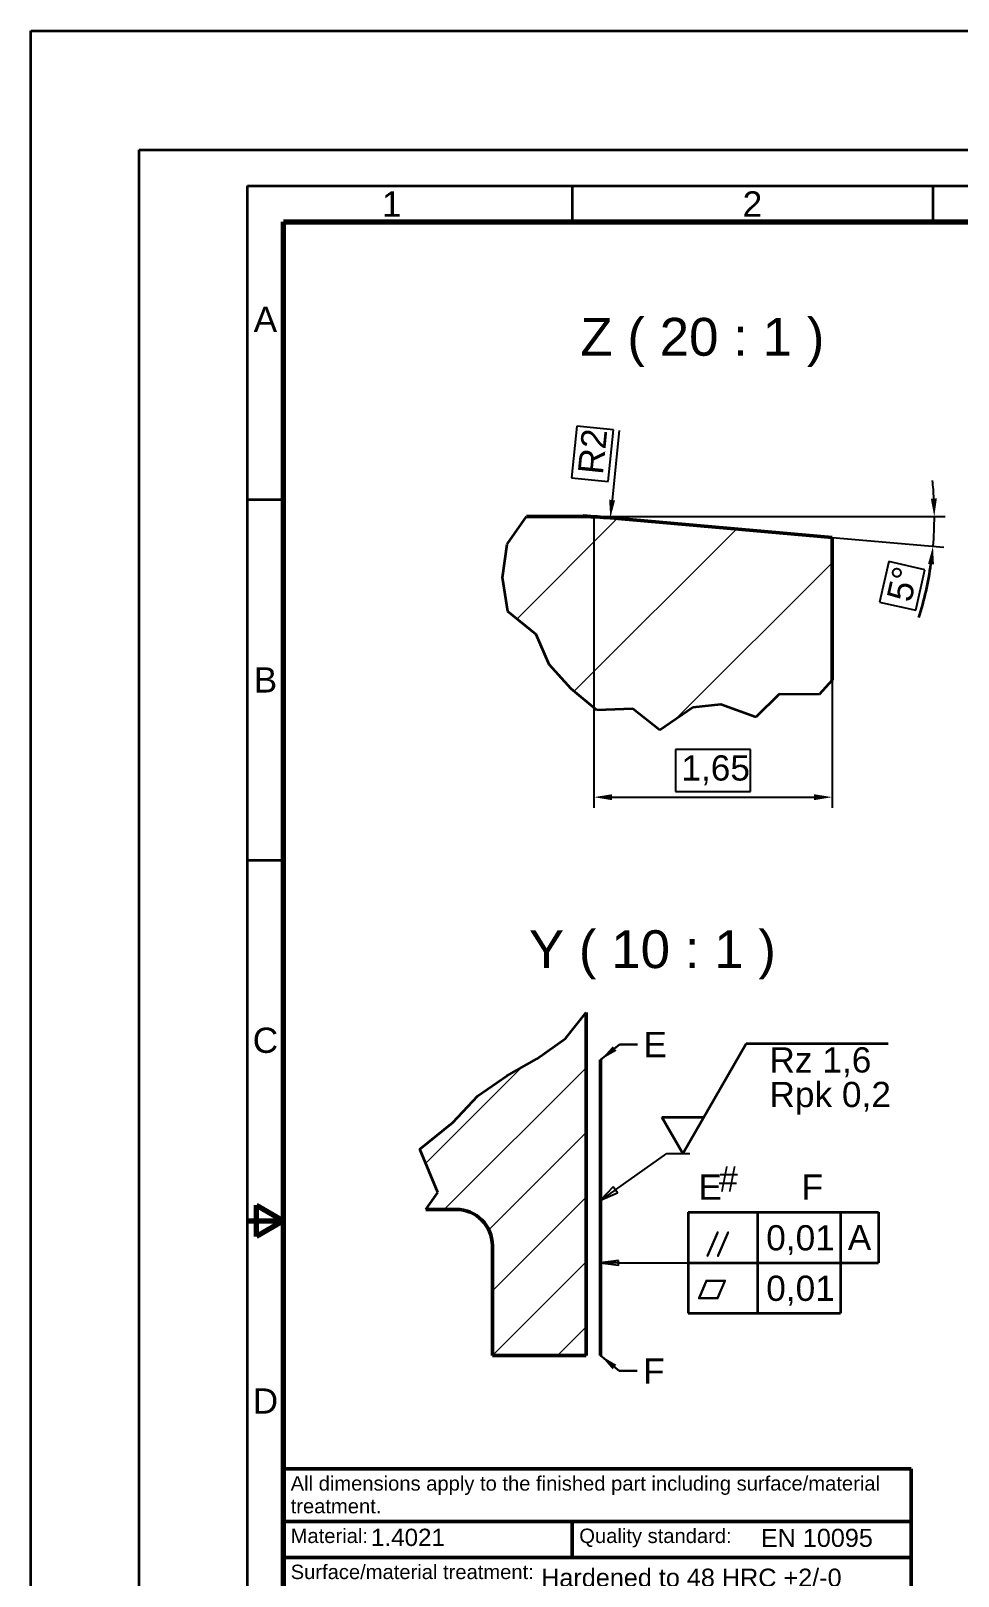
# Model space of a CAD drawing. Header units: millimetres. Extents: x -8 to 218, y -8 to 157.
# Drawn here: x -7.5 to 56.8, y 49.6 to 156.8 of the extents above; entities that cross this region are included whole.
import ezdxf
from ezdxf.enums import TextEntityAlignment as Align

# ---------------------------------------------------------------- set-up
doc = ezdxf.new("R2010")
doc.units = ezdxf.units.MM
doc.header["$LTSCALE"] = 0.5
doc.layers.add('0_Markierung_ROT', color=1, linetype='Continuous', lineweight=50, true_color=0xff0000)
doc.layers.add('Schraffur', color=179, linetype='Continuous', lineweight=9, true_color=0x1e1e47)
for name, color, linetype, lineweight in [('Bemaßungen(DIN)', 7, 'Continuous', 35), ('Bruchlinien(DIN)', 7, 'Continuous', 35), ('Rahmen_Feldeinteilung', 7, 'Continuous', 35), ('Rahmen_Formatbeschneidung', 7, 'Continuous', 35), ('Rahmen_Mittenmarkierung', 7, 'Continuous', 70), ('Rahmen_Unbeschnitten', 7, 'Continuous', 35), ('Rahmen_Zeichnungsflächenbegrenzung', 7, 'Continuous', 70), ('Sichtbare Kanten(DIN)', 7, 'Continuous', 50), ('Skizziergeometrie(DIN)', 7, 'Continuous', 50), ('Symbole(DIN)', 7, 'Continuous', 35)]:
    doc.layers.add(name, color=color, linetype=linetype, lineweight=lineweight)
doc.styles.add('Aktuell-BSI', font='arial.ttf')
doc.styles.add('Aktuell-DIN', font='arial.ttf')
doc.styles.add('HOBText5', font='arial.ttf')
doc.styles.add('Rahmen_Text_Feldbez', font='arial.ttf')
doc.styles.add('Textstil13', font='')
doc.styles.add('Textstil16', font='arial.ttf')
doc.styles.add('Textstil70', font='arial.ttf')
doc.styles.add('Textstil96', font='arial.ttf')
doc.styles.get('Textstil13').set_extended_font_data('AIGDT')
doc.dimstyles.new('Bemaßung', dxfattribs={"dimscale": 0.5, "dimtxt": 3.5, "dimasz": 2.5, "dimexe": 1.5, "dimexo": 0, "dimgap": 0.8, "dimtad": 1, "dimdec": 8, "dimrnd": 1e-08, "dimtxsty": 'Aktuell-BSI', "dimcen": 0.09, "dimdle": 10, "dimclrd": 7, "dimclre": 7, "dimclrt": 7, "dimadec": 6, "dimazin": 2, "dimtfac": 0.714286, "dimtdec": 8, "dimtmove": 0, "dimatfit": 3, "dimfxl": 1, "dimtolj": 1, "dimlwd": 25, "dimlwe": 25, "dimarcsym": 0})
doc.dimstyles.new('Bemaßung$7', dxfattribs={"dimscale": 0.5, "dimtxt": 3.5, "dimasz": 2.5, "dimexe": 1.5, "dimexo": 0, "dimgap": 0.8, "dimtad": 1, "dimdec": 8, "dimrnd": 1e-08, "dimtxsty": 'Aktuell-BSI', "dimcen": 0.09, "dimdle": 10, "dimclrd": 7, "dimclre": 7, "dimclrt": 7, "dimadec": 6, "dimazin": 2, "dimtfac": 0.714286, "dimtdec": 8, "dimtmove": 0, "dimatfit": 3, "dimfxl": 1, "dimtolj": 1, "dimlwd": 30, "dimlwe": 25, "dimarcsym": 0})
pattern_1 = [(45, (0, 0), (-1.12253, 1.12253), [])]

# ---------------------------------------------------------------- blocks, each defined once
blk = doc.blocks.new('Oberflächensymbol2')
at = {"layer": 'Symbole(DIN)'}
for p, q in [((75.35, 157.84), (84.15, 173.09)), ((84.15, 173.09), (103.8, 173.09)), ((72.46, 162.84), (75.35, 157.84)), ((72.46, 162.84), (78.23, 162.84))]:
    blk.add_line(p, q, dxfattribs=at)
at = {"layer": 'Symbole(DIN)', "color": 7, "linetype": 'Continuous', "lineweight": 25}
for p, q in [((66, 152.79), (73.15, 157.83)), ((73.15, 157.83), (76.33, 157.83)), ((65.71, 153.2), (63.95, 151.35)), ((66, 152.79), (63.95, 151.35)), ((63.95, 151.35), (66.29, 152.38)), ((66.29, 152.38), (65.71, 153.2))]:
    blk.add_line(p, q, dxfattribs=at)
at = {"layer": 'Symbole(DIN)', "color": 7, "linetype": 'Continuous', "lineweight": 25, "flags": 128}
blk.add_lwpolyline([(65.71, 153.2), (63.95, 151.35), (66.29, 152.38), (65.71, 153.2)], dxfattribs=at)
at = {"layer": 'Symbole(DIN)', "color": 7}
blk.add_solid([(65.71, 153.2), (63.95, 151.35), (66.29, 152.38), (65.71, 153.2)], dxfattribs=at)
at = {"layer": 'Symbole(DIN)', "char_height": 3.5, "attachment_point": 7, "style": 'Aktuell-BSI'}
for s, insert in [('Rz 1,6', (87.35, 168.4)), ('Rpk 0,2', (87.35, 163.2))]:
    blk.add_mtext(s, dxfattribs=dict(at, insert=insert))
blk = doc.blocks.new('&Symbol für Form- und Lagetoleranzen3')
at = {"layer": 'Symbole(DIN)'}
for p, q in [((76.09, 149.67), (102.49, 149.67)), ((76.09, 149.67), (76.09, 135.67)), ((85.7, 149.67), (85.7, 142.67)), ((97.21, 149.67), (97.21, 142.67)), ((102.49, 149.67), (102.49, 142.67)), ((76.09, 142.67), (102.49, 142.67)), ((85.7, 142.67), (85.7, 135.67)), ((97.21, 142.67), (97.21, 135.67)), ((76.09, 135.67), (97.21, 135.67))]:
    blk.add_line(p, q, dxfattribs=at)
at = {"layer": 'Symbole(DIN)', "color": 7, "linetype": 'Continuous', "lineweight": 25}
for p, q in [((66.45, 142.99), (63.95, 142.67)), ((66.45, 142.67), (63.95, 142.67)), ((63.95, 142.67), (66.45, 142.34)), ((66.45, 142.34), (66.45, 142.99)), ((66.45, 142.67), (72.92, 142.67)), ((72.92, 142.67), (76.09, 142.67))]:
    blk.add_line(p, q, dxfattribs=at)
at = {"layer": 'Symbole(DIN)', "color": 7, "linetype": 'Continuous', "lineweight": 25, "flags": 128}
blk.add_lwpolyline([(66.45, 142.99), (63.95, 142.67), (66.45, 142.34), (66.45, 142.99)], dxfattribs=at)
at = {"layer": 'Symbole(DIN)', "color": 7}
blk.add_solid([(66.45, 142.99), (63.95, 142.67), (66.45, 142.34), (66.45, 142.99)], dxfattribs=at)
at = {"layer": 'Symbole(DIN)', "char_height": 3.5, "attachment_point": 7}
for s, insert, style in [('E', (77.5, 151.42), 'Aktuell-BSI'), ('#', (80.36, 152.55), 'Textstil13'), ('F', (91.8, 151.42), 'Aktuell-BSI'), ('0,01', (86.91, 143.73), 'Aktuell-BSI'), ('A', (98.21, 144.42), 'Aktuell-BSI'), ('f', (78.41, 143.47), 'Textstil13'), ('c', (77.23, 137.43), 'Textstil13'), ('0,01', (86.91, 136.73), 'Aktuell-BSI')]:
    blk.add_mtext(s, dxfattribs=dict(at, insert=insert, style=style))
blk = doc.blocks.new('Ränder A3 quer')
at = {"layer": 'Rahmen_Feldeinteilung'}
for p, q in [((15, 292), (415, 292)), ((15, 5), (15, 292)), ((60, 292), (60, 287)), ((110, 292), (110, 287)), ((15, 248.5), (20, 248.5)), ((15, 198.5), (20, 198.5)), ((15, 148.5), (20, 148.5))]:
    blk.add_line(p, q, dxfattribs=at)
at = {"layer": 'Rahmen_Formatbeschneidung'}
for p, q in [((0, 297), (420, 297)), ((0, 0), (0, 297))]:
    blk.add_line(p, q, dxfattribs=at)
at = {"layer": 'Rahmen_Mittenmarkierung'}
for p, q in [((16.25, 146.33), (16.25, 150.67)), ((16.25, 150.67), (20, 148.5)), ((15, 148.5), (20, 148.5)), ((20, 148.5), (16.25, 146.33))]:
    blk.add_line(p, q, dxfattribs=at)
at = {"layer": 'Rahmen_Unbeschnitten'}
for p, q in [((-15, 313.5), (435, 313.5)), ((-15, -16.5), (-15, 313.5))]:
    blk.add_line(p, q, dxfattribs=at)
at = {"layer": 'Rahmen_Zeichnungsflächenbegrenzung'}
for p, q in [((20, 287), (410, 287)), ((20, 10), (20, 287))]:
    blk.add_line(p, q, dxfattribs=at)
at = {"layer": 'Rahmen_Feldeinteilung', "color": 7, "char_height": 3.5, "attachment_point": 5, "style": 'Rahmen_Text_Feldbez'}
for s, insert in [('1', (35, 289.5)), ('2', (85, 289.5)), ('A', (17.5, 273.5)), ('B', (17.5, 223.5)), ('C', (17.5, 173.5)), ('D', (17.5, 123.5))]:
    blk.add_mtext(s, dxfattribs=dict(at, insert=insert))
at = {"layer": 'Rahmen_Feldeinteilung', "color": 7, "style": 'Rahmen_Text_Feldbez'}
blk.add_attdef('Blattgröße_001', (382.12, 5.77), '', height=3.5, dxfattribs=at)
blk = doc.blocks.new('*D58')
at = {"layer": 'Bemaßungen(DIN)', "color": 7, "linetype": 'Continuous', "lineweight": 25, "transparency": 16777216}
for p, q in [((31.52, 123.08), (55.85, 123.08)), ((48.02, 121.63), (55.76, 120.95)), ((51.94, 119.95), (51.31, 117.15)), ((54.45, 119.39), (51.94, 119.95)), ((53.82, 116.58), (54.45, 119.39)), ((51.31, 117.15), (53.82, 116.58))]:
    blk.add_line(p, q, dxfattribs=at)
for start, end in [(3.0366, 6.0732), (355, 360), (348.9268, 351.9634)]:
    blk.add_arc((31.52, 123.08), 23.59, start, end, dxfattribs=at)
at = {"layer": 'Bemaßungen(DIN)', "color": 7, "linetype": 'Continuous', "transparency": 16777216}
for points in [[(55.28, 124.33), (54.86, 124.32), (55.1, 123.08)], [(54.67, 119.8), (55.08, 119.75), (55.01, 121.02)]]:
    blk.add_solid(points, dxfattribs=at)
at = {"layer": 'Defpoints', "color": 0, "linetype": 'Continuous', "transparency": 16777216}
for p in [(31.52, 123.08), (31.52, 123.08), (55.09, 122.39), (48.02, 121.63)]:
    blk.add_point(p, dxfattribs=at)
at = {"layer": 'Bemaßungen(DIN)', "color": 7, "linetype": 'Continuous', "lineweight": 25, "transparency": 16777216, "insert": (51.78, 117.45), "char_height": 1.75, "attachment_point": 1, "rotation": 77.3167, "style": 'Aktuell-BSI'}
blk.add_mtext('\\A1;5°', dxfattribs=at)
blk = doc.blocks.new('*D59')
at = {"layer": 'Bemaßungen(DIN)', "color": 7, "linetype": 'Continuous', "lineweight": 25, "transparency": 16777216}
for p, q in [((31.52, 123.08), (31.52, 102.87)), ((48.02, 111.74), (48.02, 102.87)), ((42.36, 106.92), (37.17, 106.92)), ((37.17, 106.92), (37.17, 104.02)), ((42.36, 104.02), (42.36, 106.92)), ((37.17, 104.02), (42.36, 104.02)), ((32.77, 103.62), (46.77, 103.62))]:
    blk.add_line(p, q, dxfattribs=at)
at = {"layer": 'Bemaßungen(DIN)', "color": 7, "linetype": 'Continuous', "transparency": 16777216}
for points in [[(32.77, 103.82), (32.77, 103.41), (31.52, 103.62)], [(46.77, 103.82), (46.77, 103.41), (48.02, 103.62)]]:
    blk.add_solid(points, dxfattribs=at)
at = {"layer": 'Defpoints', "color": 0, "linetype": 'Continuous', "transparency": 16777216}
for p in [(31.52, 123.08), (48.02, 111.74), (48.02, 103.62)]:
    blk.add_point(p, dxfattribs=at)
at = {"layer": 'Bemaßungen(DIN)', "color": 7, "linetype": 'Continuous', "lineweight": 25, "transparency": 16777216, "insert": (37.57, 106.52), "char_height": 1.75, "attachment_point": 1, "style": 'Aktuell-BSI'}
blk.add_mtext('\\A1;1,65', dxfattribs=at)
blk = doc.blocks.new('*D60')
at = {"layer": 'Bemaßungen(DIN)', "color": 7, "linetype": 'Continuous', "lineweight": 25, "transparency": 16777216}
for p, q in [((30.32, 129.34), (29.96, 125.76)), ((32.86, 129.09), (30.32, 129.34)), ((32.5, 125.5), (32.86, 129.09)), ((33.26, 129.05), (32.77, 124.22)), ((29.96, 125.76), (32.5, 125.5))]:
    blk.add_line(p, q, dxfattribs=at)
blk.add_arc((30.64, 103.08), 20, 82.1004, 85, dxfattribs=at)
at = {"layer": 'Bemaßungen(DIN)', "color": 7, "linetype": 'Continuous', "transparency": 16777216}
blk.add_solid([(32.57, 124.24), (32.98, 124.2), (32.65, 122.97)], dxfattribs=at)
at = {"layer": 'Defpoints', "color": 0, "linetype": 'Continuous', "transparency": 16777216}
for p in [(32.65, 122.97), (30.64, 103.08)]:
    blk.add_point(p, dxfattribs=at)
at = {"layer": 'Bemaßungen(DIN)', "color": 7, "linetype": 'Continuous', "lineweight": 25, "transparency": 16777216, "insert": (30.39, 126.12), "char_height": 1.75, "attachment_point": 1, "rotation": 84.249, "style": 'Aktuell-BSI'}
blk.add_mtext('\\A1;R2', dxfattribs=at)
blk = doc.blocks.new('Zusatzangabe_mech.Bearbeitung')
at = {"layer": 'Schraffur'}
h = blk.add_hatch(dxfattribs=at)
h.set_pattern_fill('ANSI31', color=256, scale=12.7, style=0)
h.set_pattern_definition(pattern_1)
edge = h.paths.add_edge_path()
edge.add_line((32, 11.75), (27, 11.75))
edge.add_line((27, 11.75), (27, 16.75))
edge.add_line((27, 16.75), (26.4, 16.75))
edge.add_spline(control_points=[(26.4, 16.75), (25.84, 16.75), (24.88, 16.04), (26.23, 13.43), (23.35, 9.64), (29.34, 9.97), (32, 9.52), (32, 11.15)], knot_values=[0, 0, 0, 0, 0, 0.245462, 0.439596, 0.657463, 1, 1, 1, 1, 1], degree=4, periodic=0)
edge.add_line((32, 11.15), (32, 11.75))
for points in [[(16.02, 13.27), (15.52, 13.77), (14, 11.75)], [(27, 11.75), (29, 13.29), (28.54, 13.75)]]:
    blk.add_hatch(color=7, dxfattribs=at).paths.add_polyline_path(points)
h = blk.add_hatch(dxfattribs=at)
h.set_pattern_fill('ANSI31', color=256, scale=12.7, style=0)
h.set_pattern_definition(pattern_1)
edge = h.paths.add_edge_path()
edge.add_line((14, 11.75), (9, 11.75))
edge.add_line((9, 11.75), (9, 11.45))
edge.add_spline(control_points=[(9, 11.45), (9, 10.75), (9.05, 9.65), (11.83, 8.22), (11.51, 6.59), (13.06, 6.75), (13.7, 6.75)], knot_values=[0, 0, 0, 0, 0, 0.386934, 0.636934, 1, 1, 1, 1, 1], degree=4, periodic=0)
edge.add_line((13.7, 6.75), (14, 6.75))
edge.add_line((14, 6.75), (14, 11.75))
at = {"layer": 'Bemaßungen(DIN)', "color": 7, "lineweight": 35}
for p, q in [((18, 16.75), (18, 21.75)), ((31, 16.75), (31, 21.75)), ((18, 16.75), (23, 16.75)), ((31, 16.75), (36, 16.75))]:
    blk.add_line(p, q, dxfattribs=at)
at = {"layer": 'Bemaßungen(DIN)', "lineweight": 18}
blk.add_line((18, 15.75), (14, 11.75), dxfattribs=at)
at = {"layer": 'Bemaßungen(DIN)'}
for p, q in [((27, 11.75), (27, 16.75)), ((31, 15.75), (27, 11.75)), ((14, 11.75), (15.52, 13.77)), ((16.02, 13.27), (14, 11.75)), ((15.52, 13.77), (16.02, 13.27)), ((27, 11.75), (28.54, 13.75)), ((29, 13.29), (27, 11.75)), ((28.54, 13.75), (29, 13.29)), ((14, 11.75), (9, 11.75)), ((14, 11.75), (14, 6.75)), ((27, 11.75), (32, 11.75))]:
    blk.add_line(p, q, dxfattribs=at)
at = {"layer": 'Skizziergeometrie(DIN)'}
for p, q in [((-43.5, 52.05), (43.5, 52.05)), ((-43.5, 52.05), (-43.5, 44.75)), ((43.5, 44.75), (43.5, 52.05)), ((-43.5, 44.75), (43.5, 44.75)), ((-43.5, 44.75), (43.5, 44.75)), ((-43.5, 39.75), (-43.5, 44.75)), ((-3.5, 44.75), (-3.5, 39.75)), ((43.5, 44.75), (43.5, 39.75)), ((43.5, 39.75), (-43.5, 39.75)), ((-43.5, 39.75), (43.5, 39.75)), ((-43.5, 34.75), (-43.5, 39.75)), ((43.5, 39.75), (43.5, 34.75)), ((-43.5, 34.75), (43.5, 34.75)), ((-43.5, 29.75), (-43.5, 34.75)), ((43.5, 34.75), (-43.5, 34.75)), ((43.5, 34.75), (43.5, 29.75)), ((-43.5, 5.75), (-43.5, 29.75)), ((-43.5, 29.75), (43.5, 29.75)), ((43.5, 29.75), (-43.5, 29.75)), ((7.5, 5.75), (7.5, 29.75)), ((43.5, 29.75), (43.5, 5.75)), ((43.5, 5.75), (-43.5, 5.75)), ((-43.5, 5.75), (43.5, 5.75)), ((-43.5, -14.05), (-43.5, 5.75)), ((43.5, 5.75), (43.5, -14.05)), ((-43.5, -14.05), (43.5, -14.05)), ((-43.5, -14.05), (-43.5, -25.05)), ((43.5, -14.05), (-43.5, -14.05)), ((-43.5, -14.05), (43.5, -14.05)), ((43.5, -14.05), (-43.5, -14.05)), ((43.5, -14.05), (43.5, -25.05)), ((43.5, -25.05), (-43.5, -25.05)), ((-43.5, -25.05), (43.5, -25.05)), ((-43.5, -35.05), (-43.5, -25.05)), ((43.5, -25.05), (43.5, -35.05)), ((-43.5, -35.05), (43.5, -35.05)), ((43.5, -35.05), (-43.5, -35.05)), ((-43.5, -35.05), (43.5, -35.05)), ((43.5, -35.05), (-43.5, -35.05)), ((43.5, -35.05), (-43.5, -35.05)), ((-43.5, -35.05), (43.5, -35.05)), ((-43.5, -47.05), (-43.5, -35.05)), ((43.5, -35.05), (43.5, -47.05)), ((-43.5, -47.05), (43.5, -47.05)), ((43.5, -47.05), (-43.5, -47.05)), ((-43.5, -52.05), (-43.5, -47.05)), ((43.5, -47.05), (43.5, -52.05)), ((43.5, -52.05), (-43.5, -52.05))]:
    blk.add_line(p, q, dxfattribs=at)
at = {"layer": 'Skizziergeometrie(DIN)', "lineweight": 35}
for p, q in [((-32.15, 21.75), (-38.5, 10.75)), ((-9.2, 21.75), (-32.15, 21.75)), ((3.34, 21.75), (-3.01, 10.75)), ((-38.5, 10.75), (-41.39, 15.75)), ((-41.39, 15.75), (-35.61, 15.75)), ((-3.01, 10.75), (-5.9, 15.75))]:
    blk.add_line(p, q, dxfattribs=at)
at = {"layer": 'Skizziergeometrie(DIN)', "color": 7, "lineweight": 35}
for p, q in [((18, 15.75), (23, 15.75)), ((31, 15.75), (36, 15.75))]:
    blk.add_line(p, q, dxfattribs=at)
at = {"layer": 'Skizziergeometrie(DIN)', "lineweight": 25}
for p, q in [((27, 16.75), (26.4, 16.75)), ((9, 11.45), (9, 11.75)), ((32, 11.75), (32, 11.15)), ((13.7, 6.75), (14, 6.75))]:
    blk.add_line(p, q, dxfattribs=at)
at = {"layer": 'Skizziergeometrie(DIN)', "lineweight": 35}
for centre, start, end in [((7.82, 16.25), 159.8945, 200.1055), ((-10.32, 16.25), 339.8945, 20.1055)]:
    blk.add_arc(centre, 16, start, end, dxfattribs=at)
at = {"layer": 'Skizziergeometrie(DIN)', "lineweight": 25}
for points, knots in [([(26.4, 16.75), (25.84, 16.75), (24.88, 16.04), (26.23, 13.43), (23.35, 9.64), (29.34, 9.97), (32, 9.52), (32, 11.15)], [0, 0, 0, 0, 0, 0.245462, 0.439596, 0.657463, 1, 1, 1, 1, 1]), ([(9, 11.45), (9, 10.75), (9.05, 9.65), (11.83, 8.22), (11.51, 6.59), (13.06, 6.75), (13.7, 6.75)], [0, 0, 0, 0, 0, 0.386934, 0.636934, 1, 1, 1, 1, 1])]:
    blk.add_open_spline(points, degree=4, knots=knots, dxfattribs=at)
at = {"layer": 'Symbole(DIN)', "color": 7, "attachment_point": 1, "style": 'Aktuell-DIN'}
for s, insert, char_height, width, line_spacing_factor in [('\\fArial|b0|i0;\\H2.0000;All dimensions apply to the finished part including surface/material treatment. ', (-42.5, 51.02), 2, 87.4768, 0.944221), ('{\\H0.57143x;Cleanliness:\\P\\H0.15x;\\P\\H7.66667x;Part has to be degreased and free of deposits, detachable burrs and visual detectable particles.}', (-42.5, -36.05), 3.5, 87.5712, 0.59812)]:
    blk.add_mtext(s, dxfattribs=dict(at, insert=insert, char_height=char_height, width=width, line_spacing_factor=line_spacing_factor))
at = {"layer": 'Symbole(DIN)', "color": 7, "char_height": 2, "attachment_point": 1, "style": 'Aktuell-DIN'}
for s, insert in [('\\fArial|b0|i0;\\H2.0000;Material:', (-42.5, 43.75)), ('\\fArial|b0|i0;\\H2.0000;Quality standard:', (-2.5, 43.75)), ('\\fArial|b0|i0;\\H2.0000;Surface/material treatment:', (-42.5, 38.75)), ('\\fArial|b0|i0;\\H2.0000;Raw part No:', (-42.5, 33.75)), ('\\fArial|b0|i0;\\H2.0000;Surface texture:', (-42.5, 28.75)), ('\\fArial|b0|i0;\\H2.0000;Edge finish:', (8.5, 28.75)), ('\\fArial|b0|i0;\\H2.0000;Nominal geometry (theoretically exact) defined by CAD file:', (-42.5, -15.05)), ('\\fArial|b0|i0;\\H2.0000;Valid for all untoleranced dimensions:', (-42.5, -26.05)), ('\\fArial|b0|i0;\\H2.0000;Delivery conditions:', (-42.5, -48.05))]:
    blk.add_mtext(s, dxfattribs=dict(at, insert=insert))
at = {"layer": 'Symbole(DIN)', "color": 7, "insert": (-42.5, 4.75), "char_height": 3.5, "attachment_point": 1, "line_spacing_factor": 0.703767, "style": 'Aktuell-DIN'}
blk.add_mtext('{\\H0.57143x;Concepts, principales and rules according to:            \\H0.5x; \\H2x; ISO 8015\\PDimensions according to:                                             ISO 14405 1-3\\H1.24387x; \\H0.80394x;\\PTolerances of form, orientation, location and run-out:\\H0.7493x; \\H1.33458x; ISO 1101\\H1.25365x; \\H0.79767x;\\PEdge finish according to:                                              ISO 13715\\H1.25425x; \\H0.79729x;\\PSurface texture according to:                                       \\H0.5x; \\H2x;ISO 1302\\H1.25429x; \\H0.79726x;\\PTolerances on linear sizes according to:                     \\H0.5x;  \\H2x;ISO 286\\H1.25429x; \\H0.79726x;\\P\\H1.23656x; \\H0.8087x;\\P\\H1.23236x; }', dxfattribs=at)
at = {"layer": 'Symbole(DIN)', "color": 7}
for tag, p, height, style in [('MATERIAL_001', (-31.37, 41.34), 2.4, 'Textstil96'), ('Gütenorm_"EN_10088/EN_755-2"_001', (22.66, 41.22), 2.5, 'Textstil16'), ('Oberflächen-/Materialbehandlung_001', (-7.78, 35.7), 2.5, 'Textstil16'), ('Rohteilnummer_001', (-7.61, 31), 2.5, 'Textstil16'), ('Außenkanten_max._001', (18.87, 22.34), 3, 'Textstil70'), ('Außenkante_min._001', (18.87, 18.34), 3, 'Textstil70'), ('Innenkante_min._001', (31.77, 18.34), 3, 'Textstil70'), ('Allg._Rauheit_(1_Kenngröße)_001', (-32.53, 17.24), 3.5, 'Aktuell-DIN'), ('"Bauteilnummer_RevXX.stp"_001', (-14.13, -22.46), 2.5, 'Textstil16'), ('Liefervorschrift_001', (-13.63, -50.98), 2.5, 'Textstil16')]:
    blk.add_attdef(tag, p, '', height=height, dxfattribs=dict(at, style=style))
at = {"layer": 'Symbole(DIN)', "color": 7, "style": 'Textstil70'}
blk.add_attdef('Innenkante_max.', text='', height=3, dxfattribs=at).set_placement((32, 21.75), align=Align.BOTTOM_LEFT)
at = {"layer": 'Symbole(DIN)', "color": 7, "style": 'Aktuell-DIN'}
blk.add_attdef('Allg._Rauheit_(2_Kenngrößen)', text='', height=3.5, dxfattribs=at).set_placement((-32.15, 14.25), align=Align.TOP_LEFT)

msp = doc.modelspace()

# ---------------------------------------------------------------- hatches: boundary and pattern name
at = {"layer": 'Schraffur'}
h = msp.add_hatch(dxfattribs=at)
h.set_pattern_fill('ANSI31', color=256, scale=50.8, style=0)
h.set_pattern_definition([(45, (0, 0), (-4.49013, 4.49013), [])])
edge = h.paths.add_edge_path()
edge.add_line((25.49669748, 121.16705039), (26.84478684, 123.07518719))
edge.add_line((26.84478684, 123.07518719), (30.64309527, 123.07518719))
edge.add_ellipse((30.64309527, 103.07518719), major_axis=(1.74311485, 19.92389396), ratio=1, start_angle=0, end_angle=5, ccw=False)
edge.add_line((32.38621012, 122.99908115), (48.01631413, 121.63162424))
edge.add_line((48.01631413, 121.63162424), (48.01631413, 111.73699195))
edge.add_line((48.01631413, 111.73699195), (47.1141534, 110.7344646))
edge.add_line((47.1141534, 110.7344646), (44.36300978, 110.76983471))
edge.add_line((44.36300978, 110.76983471), (42.72640273, 109.17093694))
edge.add_line((42.72640273, 109.17093694), (40.32067674, 110.04848976))
edge.add_line((40.32067674, 110.04848976), (38.36017451, 109.84343318))
edge.add_line((38.36017451, 109.84343318), (36.08623492, 108.27089811))
edge.add_line((36.08623492, 108.27089811), (34.20350105, 109.74668392))
edge.add_line((34.20350105, 109.74668392), (31.71537531, 109.65792057))
edge.add_line((31.71537531, 109.65792057), (29.94266195, 111.13544955))
edge.add_line((29.94266195, 111.13544955), (28.40774309, 112.81596886))
edge.add_line((28.40774309, 112.81596886), (27.52033172, 114.90866424))
edge.add_line((27.52033172, 114.90866424), (25.54760185, 116.50365532))
edge.add_line((25.54760185, 116.50365532), (25.19058701, 118.84489679))
edge.add_line((25.19058701, 118.84489679), (25.49669748, 121.16705039))
h = msp.add_hatch(dxfattribs=at)
h.set_pattern_fill('ANSI31', color=256, scale=25.4, style=0)
h.set_pattern_definition([(45, (0, 0), (-2.24506, 2.24506), [])])
edge = h.paths.add_edge_path()
edge.add_line((19.85598541, 75.02890241), (20.68930064, 76.20840839))
edge.add_line((20.68930064, 76.20840839), (19.45818879, 79.20921034))
edge.add_line((19.45818879, 79.20921034), (21.73920045, 81.05780147))
edge.add_line((21.73920045, 81.05780147), (23.46193344, 82.89830559))
edge.add_line((23.46193344, 82.89830559), (25.48817818, 84.30327401))
edge.add_line((25.48817818, 84.30327401), (27.55283215, 85.48461496))
edge.add_line((27.55283215, 85.48461496), (29.53463087, 86.88420036))
edge.add_line((29.53463087, 86.88420036), (30.97706314, 88.68484588))
edge.add_line((30.97706314, 88.68484588), (30.97706314, 64.90390241))
edge.add_line((30.97706314, 64.90390241), (24.47706314, 64.90390241))
edge.add_line((24.47706314, 64.90390241), (24.47706314, 72.52890241))
edge.add_ellipse((21.97706314, 72.52890241), major_axis=(0, 2.5), ratio=1, start_angle=270, end_angle=360)
edge.add_line((21.97706314, 75.02890241), (19.85598541, 75.02890241))

# ---------------------------------------------------------------- linework, layer by layer
at = {"layer": '0_Markierung_ROT'}
msp.add_line((31.97706314, 64.90390241), (31.97706314, 85.40390241), dxfattribs=at)
at = {"layer": 'Bemaßungen(DIN)'}
msp.add_line((32.38621012, 122.99908115), (30.7691681, 123.140554), dxfattribs=at)
msp.add_arc((31.51631413, 123.07518719), 23.58833731, 342.7125509928, 351.9634100891, dxfattribs=at)
at = {"layer": 'Bruchlinien(DIN)'}
for p, q in [((25.49669748, 121.16705039), (26.84478684, 123.07518719)), ((25.19058701, 118.84489679), (25.49669748, 121.16705039)), ((25.54760185, 116.50365532), (25.19058701, 118.84489679)), ((27.52033172, 114.90866424), (25.54760185, 116.50365532)), ((28.40774309, 112.81596886), (27.52033172, 114.90866424)), ((29.94266195, 111.13544955), (28.40774309, 112.81596886)), ((48.01631413, 111.73699195), (47.1141534, 110.7344646)), ((31.71537531, 109.65792057), (29.94266195, 111.13544955)), ((44.36300978, 110.76983471), (42.72640273, 109.17093694)), ((47.1141534, 110.7344646), (44.36300978, 110.76983471)), ((34.20350105, 109.74668392), (31.71537531, 109.65792057)), ((36.08623492, 108.27089811), (34.20350105, 109.74668392)), ((38.36017451, 109.84343318), (36.08623492, 108.27089811)), ((40.32067674, 110.04848976), (38.36017451, 109.84343318)), ((42.72640273, 109.17093694), (40.32067674, 110.04848976)), ((29.53463087, 86.88420036), (30.97706314, 88.68484588)), ((27.55283215, 85.48461496), (29.53463087, 86.88420036)), ((25.48817818, 84.30327401), (27.55283215, 85.48461496)), ((23.46193344, 82.89830559), (25.48817818, 84.30327401)), ((21.73920045, 81.05780147), (23.46193344, 82.89830559)), ((19.45818879, 79.20921034), (21.73920045, 81.05780147)), ((20.68930064, 76.20840839), (19.45818879, 79.20921034)), ((19.85598541, 75.02890241), (20.68930064, 76.20840839))]:
    msp.add_line(p, q, dxfattribs=at)
at = {"layer": 'Sichtbare Kanten(DIN)'}
for p, q in [((30.64309527, 123.07518719), (26.84478684, 123.07518719)), ((48.01631413, 121.63162424), (32.38621012, 122.99908115)), ((48.01631413, 111.73699195), (48.01631413, 121.63162424)), ((30.97706314, 64.90390241), (30.97706314, 88.68484588)), ((19.85598541, 75.02890241), (21.97706314, 75.02890241)), ((24.47706314, 72.52890241), (24.47706314, 64.90390241)), ((24.47706314, 64.90390241), (30.97706314, 64.90390241))]:
    msp.add_line(p, q, dxfattribs=at)
for centre, radius, start in [((30.64309527, 103.07518719), 20, 85), ((21.97706314, 72.52890241), 2.5, 0)]:
    msp.add_arc(centre, radius, start, 90, dxfattribs=at)

# ---------------------------------------------------------------- block references
at = {"xscale": 0.5, "yscale": 0.5, "zscale": 0.5}
msp.add_blockref('Ränder A3 quer', (0, 0), dxfattribs=at)
msp.add_blockref('Zusatzangabe_mech.Bearbeitung', (31.75, 31.025), dxfattribs=at).add_auto_attribs({'MATERIAL_001': '1.4021', 'Gütenorm_"EN_10088/EN_755-2"_001': 'EN 10095', 'Oberflächen-/Materialbehandlung_001': 'Hardened to 48 HRC +2/-0', 'Rohteilnummer_001': '-', 'Allg._Rauheit_(1_Kenngröße)_001': 'Rz 16', 'Außenkanten_max._001': '-0,2', 'Außenkante_min._001': '-0,05', 'Innenkante_min._001': '+0,2', '"Bauteilnummer_RevXX.stp"_001': '5129275_Rev01.stp', 'Liefervorschrift_001': 'acc. to LV123 - 6.2.1.'})
at = {"layer": 'Symbole(DIN)', "xscale": 0.5, "yscale": 0.5, "zscale": 0.5}
for name in ['Oberflächensymbol2', '&Symbol für Form- und Lagetoleranzen3']:
    msp.add_blockref(name, (0, 0), dxfattribs=at)

# ---------------------------------------------------------------- texts
at = {"layer": 'Symbole(DIN)', "color": 7}
for s, insert, char_height, attachment_point, style in [('Z ( 20 : 1 )', (30.5716029, 133.43697608), 2.6249998808, 7, 'HOBText5'), ('Y ( 10 : 1 )', (27.00757003, 90.9755714), 2.6249998808, 7, 'HOBText5'), ('{\\fArial|b0|i0;E}', (34.94066723, 87.33420819), 1.7499999702, 1, 'Aktuell-BSI'), ('{\\fArial|b0|i0;F}', (34.92037734, 64.70484045), 1.7499999702, 1, 'Aktuell-BSI')]:
    msp.add_mtext(s, dxfattribs=dict(at, insert=insert, char_height=char_height, attachment_point=attachment_point, style=style))

# ---------------------------------------------------------------- dimensions: what is measured, and where the dimension line sits
at = {"layer": 'Bemaßungen(DIN)', "color": 7, "linetype": 'Continuous', "lineweight": 25}
dim = msp.add_radius_dim(center=(30.64309527, 103.07518719), mpoint=(32.64721415, 122.97452154), dimstyle='Bemaßung', override={"dimgap": -0.8, "dimdec": 8, "dimlfac": 0.1, "dimcen": 0, "dimtol": 0, "dimlim": 0, "dimtp": 0, "dimtm": 0, "dimtdec": 8, "dimtofl": 0}, dxfattribs=at)
dim.commit()
dim.dimension.update_dxf_attribs({"geometry": '*D60', "text_midpoint": (31.40817065, 127.42310136)})
dim = msp.add_angular_dim_3p(base=(55.0946723932, 122.3891270328), center=(31.5163141268, 123.0751871891), p1=(48.0163141268, 121.631624241), p2=(31.5213141268, 123.0751871891), dimstyle='Bemaßung', override={"dimgap": -0.8, "dimadec": 8, "dimtol": 0, "dimlim": 0, "dimtp": 0, "dimtm": 0, "dimtdec": 8}, dxfattribs=at)
dim.commit()
dim.dimension.update_dxf_attribs({"geometry": '*D58', "text_midpoint": (54.5290588432, 117.8960716572), "dimtype": 165})
dim = msp.add_linear_dim(base=(48.01631413, 103.61636), p1=(31.51631413, 123.07518719), p2=(48.01631413, 111.73699195), dimstyle='Bemaßung', override={"dimgap": -0.8, "dimdec": 8, "dimlfac": 0.1, "dimtol": 0, "dimlim": 0, "dimtp": 0, "dimtm": 0, "dimtdec": 8, "dimtofl": 0, "dimatfit": 1}, dxfattribs=at)
dim.commit()
dim.dimension.update_dxf_attribs({"geometry": '*D59', "text_midpoint": (39.76631413, 103.61636), "dimtype": 160})

# ---------------------------------------------------------------- leaders
at = {"layer": 'Symbole(DIN)', "color": 7, "linetype": 'Continuous', "lineweight": 35, "annotation_type": 0, "has_hookline": 1, "hookline_direction": 0}
for points, text_width in [([(31.97706314, 85.40390241), (33.29066723, 86.45920821), (34.54066723, 86.45920821)], 1.3059345), ([(31.97706314, 64.90390241), (33.27037734, 63.82984047), (34.52037734, 63.82984047)], 1.18059344)]:
    msp.add_leader(points, dimstyle='Bemaßung$7', override={"dimtad": 0}, dxfattribs=dict(at, text_width=text_width))

doc.saveas('drawing.dxf')
